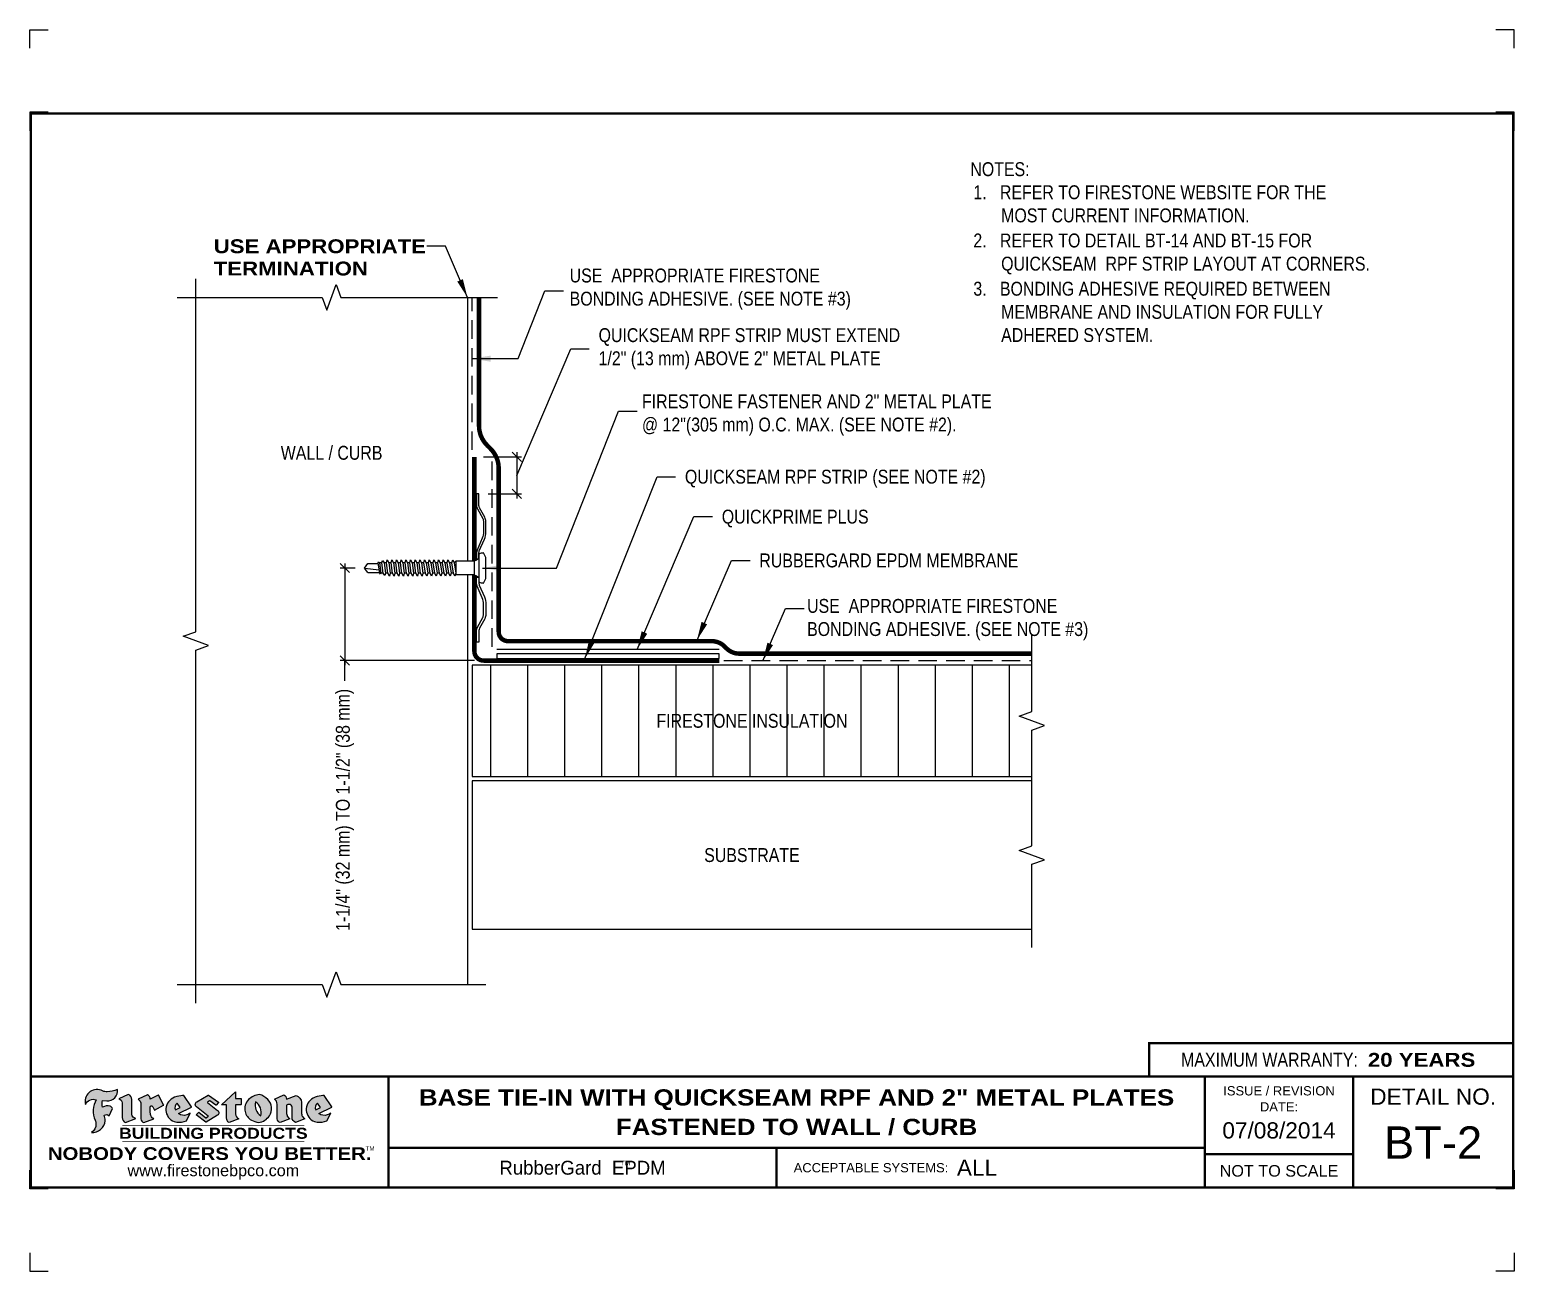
# Model space of a CAD drawing. Header units: inches. Extents: x 123 to 143, y -71.4 to -54.7.
import ezdxf
from ezdxf.enums import TextEntityAlignment as Align

# ---------------------------------------------------------------- set-up
doc = ezdxf.new("R2010")
doc.units = ezdxf.units.IN
doc.header["$MEASUREMENT"] = 0
doc.linetypes.add('HIDDEN', pattern=[0.375, 0.25, -0.125])
doc.layers.get('0').update_dxf_attribs({"linetype": 'CONTINUOUS'})
doc.layers.get('DEFPOINTS').update_dxf_attribs({"linetype": 'CONTINUOUS'})
for name, color, linetype in [('FSBP-ACCESSORY-FIRESTONE', 7, 'CONTINUOUS'), ('FSBP-ADHESIVE', 1, 'HIDDEN'), ('FSBP-ANNO-NOTE', 7, 'CONTINUOUS'), ('FSBP-INSULATION', 7, 'CONTINUOUS'), ('FSBP-MEMBRANE', 7, 'CONTINUOUS'), ('FSBP-SUBSTRATE-GENERIC', 9, 'CONTINUOUS'), ('FSBP-TTLB', 7, 'CONTINUOUS'), ('FSBP-TTLB-BORDER', 7, 'CONTINUOUS'), ('FSBP-TTLB-TEXT', 7, 'CONTINUOUS'), ('FSBP-WALL-CURB', 9, 'CONTINUOUS')]:
    doc.layers.add(name, color=color, linetype=linetype)
doc.styles.add('FSBP_ARIAL', font='arial.ttf')
doc.styles.add('FSBP_ARIAL_BOLD', font='')
doc.styles.add('FSBP_ARIAL_NAR', font='ARIALN.TTF')
doc.styles.add('FSBP_BANKGOTHIC', font='bgothm.ttf')
doc.styles.get('FSBP_ARIAL_BOLD').set_extended_font_data('Arial Black')
doc.linetypes.add('ZIGZAG', pattern='A,0.0001,-0.2,[131,ltypeshp.shx,S=0.2,R=0,X=-0.2,Y=0],-0.4,[131,ltypeshp.shx,S=0.2,R=180,X=0.2,Y=0],-0.2', length=0.8001)
doc.dimstyles.new('FSBP-DIM', dxfattribs={"dimtxt": 0.1875, "dimasz": 0.125, "dimexe": 0.0625, "dimexo": 0.125, "dimgap": 0.125, "dimtad": 0, "dimdec": 0, "dimzin": 1, "dimdsep": 46, "dimlunit": 4, "dimtxsty": 'FSBP_ARIAL_NAR', "dimblk": 'OBLIQUE', "dimcen": 0.09375, "dimdle": 0.0625, "dimclrd": 256, "dimclre": 256, "dimclrt": 256, "dimadec": 0, "dimazin": 0, "dimtfac": 1, "dimtdec": 0, "dimtmove": 1, "dimatfit": 3, "dimfxl": 1, "dimtolj": 1, "dimtzin": 0, "dimlwd": -1, "dimlwe": -1, "dimarcsym": 0})
doc.dimstyles.new('FSBP-LEADER', dxfattribs={"dimtxt": 0.1875, "dimasz": 0.25, "dimexe": 0.0625, "dimexo": 0.125, "dimgap": 0.125, "dimtad": 0, "dimtih": 1, "dimtoh": 1, "dimdec": 4, "dimzin": 0, "dimdsep": 46, "dimlunit": 4, "dimtxsty": 'FSBP_ARIAL_NAR', "dimcen": 0.09375, "dimclrd": 256, "dimclre": 256, "dimclrt": 256, "dimadec": 0, "dimazin": 0, "dimtfac": 1, "dimtdec": 4, "dimtofl": 0, "dimtmove": 0, "dimatfit": 3, "dimfxl": 1, "dimtolj": 1, "dimtzin": 0, "dimlwd": -1, "dimlwe": -1, "dimarcsym": 0})

# ---------------------------------------------------------------- blocks, each defined once
blk = doc.blocks.new('_OBLIQUE')
at = {"color": 0, "linetype": 'ByBlock'}
blk.add_line((-0.5, -0.5), (0.5, 0.5), dxfattribs=at)
blk = doc.blocks.new('*D7')
at = {"layer": 'DEFPOINTS', "color": 0, "transparency": 16777216}
for p in [(127.4933982956297, -61.92940806191343), (127.2304691294004, -63.17940806191343), (129.1025158766978, -63.17940806191343)]:
    blk.add_point(p, dxfattribs=at)
at = {"layer": 'FSBP-ANNO-NOTE', "transparency": 16777216}
for p, q in [((127.2304691294004, -61.86690806191343), (127.2304691294004, -63.24190806191343)), ((127.3683982956297, -61.92940806191343), (127.1679691294004, -61.92940806191343)), ((128.9775158766978, -63.17940806191343), (127.1679691294004, -63.17940806191343)), ((127.2304691294004, -63.4537301969748), (127.2304691294004, -63.17940806191343))]:
    blk.add_line(p, q, dxfattribs=at)
at = {"layer": 'FSBP-ANNO-NOTE', "transparency": 16777216, "xscale": 0.125, "yscale": 0.125, "zscale": 0.125}
for p, rotation in [((127.2304691294004, -61.92940806191343), 90), ((127.2304691294004, -63.17940806191343), 270)]:
    blk.add_blockref('_OBLIQUE', p, dxfattribs=dict(at, rotation=rotation))
at = {"layer": 'FSBP-ANNO-NOTE', "transparency": 16777216, "insert": (127.2304691294004, -65.19467068128584), "char_height": 0.1875, "attachment_point": 5, "rotation": 90, "style": 'FSBP_ARIAL_NAR'}
blk.add_mtext('\\A1;1-1/4" (32 mm) TO 1-1/2" (38 mm)', dxfattribs=at)
blk = doc.blocks.new('*D6')
at = {"layer": 'DEFPOINTS', "color": 0, "transparency": 16777216}
for p in [(128.9775158766978, -60.42940806191341), (129.0387658766978, -60.92940806191344), (129.5514555281754, -60.92940806191344)]:
    blk.add_point(p, dxfattribs=at)
at = {"layer": 'FSBP-ANNO-NOTE', "transparency": 16777216}
for p, q in [((129.5514555281754, -60.67940806191342), (130.2783989655667, -58.97003971298728)), ((130.2783989655667, -58.97003971298728), (130.5283989655667, -58.97003971298728)), ((129.1025158766978, -60.42940806191341), (129.6139555281754, -60.42940806191341)), ((129.5514555281754, -60.36690806191341), (129.5514555281754, -60.99190806191344)), ((129.1637658766978, -60.92940806191344), (129.6139555281754, -60.92940806191344))]:
    blk.add_line(p, q, dxfattribs=at)
at = {"layer": 'FSBP-ANNO-NOTE', "transparency": 16777216, "xscale": 0.125, "yscale": 0.125, "zscale": 0.125}
for p, rotation in [((129.5514555281754, -60.42940806191341), 90), ((129.5514555281754, -60.92940806191344), 270)]:
    blk.add_blockref('_OBLIQUE', p, dxfattribs=dict(at, rotation=rotation))
at = {"layer": 'FSBP-ANNO-NOTE', "transparency": 16777216, "insert": (130.6533989655667, -58.97003971298726), "char_height": 0.1875, "attachment_point": 4, "style": 'FSBP_ARIAL_NAR'}
blk.add_mtext('\\A1;QUICKSEAM RPF STRIP MUST EXTEND\\P1/2" (13 mm) ABOVE 2" METAL PLATE', dxfattribs=at)
blk = doc.blocks.new('TTLB-EPDM_2')
at = {"layer": 'FSBP-TTLB-TEXT'}
h = blk.add_hatch(color=1, dxfattribs=at)
edge = h.paths.add_edge_path()
edge.add_arc((1.037309769669573, -0.1982514792917306), 0.1319107607348553, 264.0410451462098, 370.3106169565175)
edge.add_arc((1.027551646585694, 0.1214293576525799), 0.3273056962876235, 270.05058356628535, 295.23459397187514, ccw=False)
edge.add_arc((1.022801957313345, -0.06680179986895154), 0.1391656561713503, 249.3281275763668, 272.0749124149863, ccw=False)
edge.add_line((0.9736743133014443, -0.1970076156048179), (0.9474927838574558, -0.1852745150568325))
edge.add_arc((0.8939498971398288, -0.3394262635682071), 0.1631857907024099, 70.84590087378872, 194.3325259843273)
edge.add_arc((0.8444260109029493, -0.4259936440910768), 0.1179914261095279, 70.96950098067128, 156.9641407594482, ccw=False)
edge.add_arc((1.153141409296894, -0.4684497516079468), 0.3110405457095052, 150.3231137483159, 203.2084295854517)
edge.add_arc((0.7562495500622943, -0.6412608153899899), 0.1218587156617311, 0.8849157075190988, 24.34668939894999, ccw=False)
edge.add_arc((0.7493781665697374, -0.6475258110744375), 0.1289731377238325, -58.36655102076742, 3.6216782311386737, ccw=False)
edge.add_arc((0.8256699029544474, -0.5792158350996106), 0.1783301886510354, 267.2205474105585, 354.1381621173521)
edge.add_arc((0.7903121048625305, -0.6011409294291745), 0.212787892960859, 0.9996158580669322, 21.00503380861244)
edge.add_arc((1.01880712263941, -0.5666691048185161), 0.05136395668415847, 40.82117713173261, 125.52727787225791, ccw=False)
edge.add_line((1.057676976260041, -0.5330924682126437), (1.102776947655911, -0.4308018311949837))
edge.add_arc((1.040858222524664, -0.4699705673995949), 0.07326744446031509, 32.31675181867256, 66.31481236598174)
edge.add_arc((1.032262518825329, -0.5063316993097662), 0.1102246948011782, 69.8179132332389, 125.254734720681)
edge.add_arc((1.127708877207287, -0.368959353531244), 0.1659710644737306, 164.1569669952081, 196.5811013160487, ccw=False)
edge.add_line((0.9680425188342383, -0.3236487780942383), (1.023615334387159, -0.3294494641845773))
h = blk.add_hatch(color=1, dxfattribs=at)
edge = h.paths.add_edge_path()
edge.add_line((1.275239419159561, -0.6223407783464694), (1.415345367376062, -0.5660418822574371))
edge.add_arc((1.421019305783958, -0.5090099247487757), 0.05731350411836949, 181.9717871001989, 264.31851000495806, ccw=False)
edge.add_line((1.363739737527226, -0.5109819325197265), (1.363412352251203, -0.3102363679013962))
edge.add_arc((1.294263659668751, -0.3103491388303989), 0.06914878453844908, 0.0934405599591014, 72.42834396969012)
edge.add_line((1.315139561173908, -0.2444268274366692), (1.186839444240604, -0.3024209471341379))
edge.add_arc((1.175246268095289, -0.3585110609420917), 0.05727567197445628, -0.017399788185912257, 78.322067691347, ccw=False)
edge.add_line((1.232521937428658, -0.3585284546236807), (1.232574268422297, -0.555126496687123))
edge.add_arc((1.305699496415486, -0.5558575689677219), 0.07312888236350451, 179.4272023230205, 245.3845503102953)
h = blk.add_hatch(color=1, dxfattribs=at)
edge = h.paths.add_edge_path()
edge.add_line((1.792026821926584, -0.3839679064720229), (1.722158956877934, -0.2518542302253621))
edge.add_arc((1.720119655279638, -0.2529327078887852), 0.002306916790721817, 27.87197133405656, 117.3766794470751)
edge.add_line((1.719058846382097, -0.250884159729182), (1.610638460368705, -0.3070279753467702))
edge.add_arc((1.547088841662962, -0.3061026658494403), 0.06355635479880145, 359.165808011073, 425.8793658831422)
edge.add_line((1.573061729235633, -0.2480956029480268), (1.446879247402876, -0.3051325108639702))
edge.add_arc((1.407812067100189, -0.370357133046621), 0.07602957263902092, -3.441403975725109, 59.07992244284969, ccw=False)
edge.add_line((1.483704536400296, -0.3749210150788969), (1.483704536400296, -0.5723838140635706))
edge.add_arc((1.54053746518044, -0.568254406115083), 0.05698275005415228, 184.1557352478595, 255.3066498366543)
edge.add_line((1.526084036778343, -0.6233736605654059), (1.657291340682093, -0.570650514527486))
edge.add_arc((1.688298576827198, -0.5021390388423987), 0.0752015358480571, 207.5160880841914, 245.649226723163, ccw=False)
edge.add_arc((1.721050197024907, -0.4914488168456328), 0.1093332836229113, 179.4823365255141, 204.5537900001094, ccw=False)
edge.add_line((1.611721375809452, -0.4904610114968335), (1.611721375809452, -0.4126404716788983))
edge.add_arc((1.628589765097195, -0.414159299036043), 0.01693662875851176, 28.356188110622725, 174.8549701683585, ccw=False)
edge.add_arc((1.627340435522395, -0.4197189881350504), 0.02111886817708033, 22.216893572439517, 40.10213956426492, ccw=False)
edge.add_line((1.646891420738257, -0.4117336534413738), (1.666638796144639, -0.4549750258192233))
edge.add_arc((1.668737246926742, -0.4540167099035481), 0.002306916790685496, 204.545128184284, 299.6323508190091)
edge.add_line((1.669877862091766, -0.4560219186518992), (1.791128135493295, -0.3870515928837648))
edge.add_line((1.791128135493295, -0.3870515928837648), (1.792026821926584, -0.3839679064720229))
h = blk.add_hatch(color=1, dxfattribs=at)
h.paths.add_polyline_path([(2.063388732080512, -0.2583237030618903, 0.02524281661523788), (2.025024361750752, -0.2610532129309178, 0.1213611957758757), (1.901773912052249, -0.3008158885520373, 0.6151668103976068), (1.93274136141747, -0.6099060679591872, 0.05306812109568645), (1.967936229862175, -0.617865745600497, 0.1150932231766138), (2.099126721549737, -0.5994933789882708), (2.151195569562105, -0.4944891916583316, -0.08755405562188731), (2.104230609512001, -0.5187113292177372, -0.265591761123442), (1.992692314386659, -0.5010701623316862), (2.165347897647223, -0.4141184325909109, 0.4518949533370738), (2.166222728871162, -0.4107679608846269)])
h.paths.add_polyline_path([(2.014217313945437, -0.4188965037300676), (1.951113654018855, -0.4515330109460507, -0.3720533890450154), (1.973177450672722, -0.3607130665457561)], flags=16)
h = blk.add_hatch(color=1, dxfattribs=at)
edge = h.paths.add_edge_path()
edge.add_arc((2.260407392426802, -0.3775796671688782), 0.04152450223225729, 123.20805433950699, 232.2027298779723, ccw=False)
edge.add_line((2.237665217914071, -0.3428366421988329), (2.393535971665983, -0.2540943745380986))
edge.add_arc((2.394677353533142, -0.2560991469722482), 0.002306916790741334, 55.64644466176611, 119.65426054492559, ccw=False)
edge.add_line((2.395979141996861, -0.2541946229174954), (2.531809646140459, -0.3470380726374032))
edge.add_arc((2.530468902927946, -0.3489153772789875), 0.002306916790700397, -42.731101238422525, 54.4661353739603, ccw=False)
edge.add_line((2.532163440279987, -0.3504807552658491), (2.498457913851155, -0.3869673252714421))
edge.add_arc((2.496763376499139, -0.3854019472845934), 0.002306916790672934, 233.7527076894875, 317.26889876138785, ccw=False)
edge.add_line((2.495399362263356, -0.38726241234572), (2.413849913492982, -0.3274738082119626))
edge.add_arc((2.412485899257181, -0.3293342732731342), 0.002306916790720064, 53.75270768979358, 124.4135619297835)
edge.add_line((2.41118211687575, -0.3274311136421062), (2.382933981293377, -0.346782838468144))
edge.add_arc((2.38423776367478, -0.3486859980991606), 0.002306916790694898, 124.4135619293799, 231.8459020253626)
edge.add_line((2.382812599816248, -0.3505000469010184), (2.519899969301207, -0.4581994452042721))
edge.add_arc((2.494247019847682, -0.4908523236374461), 0.04152450223225742, -55.21225898295222, 51.84590202520428, ccw=False)
edge.add_line((2.517938320565804, -0.5249552055672808), (2.364434947484597, -0.6179520922513717))
edge.add_arc((2.36323960192349, -0.6159790200102006), 0.002306916790726996, 233.2955624372927, 301.20872157023314, ccw=False)
edge.add_line((2.361860787187538, -0.6178285429225383), (2.231266621301074, -0.5204709167214361))
edge.add_arc((2.232647938930649, -0.5186232623475259), 0.002306916790697672, 135.5134179846393, 233.21798691998708, ccw=False)
edge.add_line((2.231002150870836, -0.5170067083764565), (2.262839375599356, -0.4845937328397696))
edge.add_arc((2.264485163659225, -0.4862102868108537), 0.002306916790748497, 53.0352839999411, 135.513417985369, ccw=False)
edge.add_line((2.265872365996302, -0.4843670465239001), (2.361834678328762, -0.5565872257804898))
edge.add_arc((2.363221880665761, -0.5547439854936304), 0.002306916790627066, 233.0352840000685, 302.2362632414394)
edge.add_line((2.36445241715569, -0.5566953042850713), (2.39428499383348, -0.5378823484768844))
edge.add_arc((2.393054457343549, -0.5359310296853765), 0.002306916790685166, 302.2362632406177, 412.2027298768422)
edge.add_line((2.394468296066179, -0.5341081404551886), (2.234958295420142, -0.4103916733127022))
h = blk.add_hatch(color=1, dxfattribs=at)
edge = h.paths.add_edge_path()
edge.add_line((2.763460561272041, -0.2072496393923444), (2.763460561272041, -0.2969520779963801))
edge.add_arc((2.765767478062699, -0.2969520779963943), 0.00230691679065842, 179.9999999996471, 269.9999999996471)
edge.add_line((2.765767478062685, -0.2992589947870528), (2.835417693520355, -0.2992589947870528))
edge.add_arc((2.835417693520355, -0.3015659115777538), 0.002306916790701052, 0, 90, ccw=False)
edge.add_line((2.837724610311056, -0.3015659115777538), (2.837724610311056, -0.3790761307453892))
edge.add_arc((2.83541769352037, -0.3790761307453749), 0.002306916790686842, 269.99999999964706, 359.99999999964706, ccw=False)
edge.add_line((2.835417693520355, -0.3813830475360618), (2.765767478062685, -0.3813830475360618))
edge.add_arc((2.765767478062699, -0.3836899643267202), 0.00230691679065842, 90.00000000035294, 180.0000000003529)
edge.add_line((2.763460561272041, -0.3836899643267344), (2.763460561272041, -0.5033995910642801))
edge.add_arc((2.836735953378943, -0.5071368822038516), 0.07337063740681413, 177.0802527808789, 245.3249543133826)
edge.add_line((2.806105814540615, -0.5738080530967267), (2.674529557384915, -0.6226036013049594))
edge.add_arc((2.708610405062069, -0.564298408791804), 0.06753517344606039, 177.0345319916277, 239.6926428024901, ccw=False)
edge.add_line((2.641165668230087, -0.560804539009709), (2.641165668230087, -0.3836899643267344))
edge.add_arc((2.638858751439429, -0.3836899643267202), 0.00230691679065842, 359.9999999996471, 449.999999999647)
edge.add_line((2.638858751439443, -0.3813830475360618), (2.572857950769389, -0.3813830475360618))
edge.add_line((2.572857950769389, -0.3813830475360618), (2.763460561272041, -0.2072496393923444))
h = blk.add_hatch(color=1, dxfattribs=at)
edge = h.paths.add_edge_path(flags=16)
edge.add_arc((2.940363509127394, -0.4847985213681437), 0.1684614578629418, 344.5558804047865, 417.0140046669545)
edge.add_arc((3.194458079644619, -0.3883534532477785), 0.1684614578629414, 164.5558804047864, 237.0140046669546)
edge = h.paths.add_edge_path()
edge.add_arc((3.069375116502199, -0.4399344555144872), 0.1828726885096673, 136.0914512150047, 191.213418978326)
edge.add_arc((3.064939550433406, -0.4318234379590333), 0.1803148804748503, 194.0167254156723, 240.6663730831859)
edge.add_arc((3.098047041778981, -0.3845058757092554), 0.2378525180183701, 239.2975390661776, 264.2889872773176)
edge.add_arc((3.04884478212623, -0.4190232383793012), 0.203760689247156, 277.1986764832036, 326.503572961274)
edge.add_arc((3.077739326803546, -0.4341046616465112), 0.171374865791709, 325.3768876809902, 406.3828327799087)
edge.add_arc((3.011839488065919, -0.4896144380417797), 0.2571945645850002, 44.28462553519766, 73.82901434867304)
edge.add_arc((3.117152499586992, -0.4983433120546693), 0.2579560664039132, 97.50292863483666, 134.1039137579027)
h = blk.add_hatch(color=1, dxfattribs=at)
edge = h.paths.add_edge_path()
edge.add_line((3.322690228557462, -0.5721896537377091), (3.322690228557462, -0.3749210150788969))
edge.add_arc((3.246797759257384, -0.3703571330465745), 0.076029572638996, 356.5585960242387, 419.0799224428129)
edge.add_line((3.285864939560099, -0.3051325108639702), (3.412047421392799, -0.2480956029480268))
edge.add_arc((3.386074533820159, -0.3061026658494941), 0.06355635479883807, 0.3962622833877276, 65.87936588318718, ccw=False)
edge.add_line((3.449629368605429, -0.3056631084210863), (3.580526418688805, -0.2593848434574539))
edge.add_arc((3.555744121700958, -0.3530904070730321), 0.09692726601172152, 2.366977007666776, 75.18615851992018, ccw=False)
edge.add_line((3.652588689330287, -0.3490873311063041), (3.652588689330287, -0.4883770011386872))
edge.add_arc((3.761877549389556, -0.4914934052703811), 0.1093332836229047, 178.3666365323574, 204.5537900000422)
edge.add_arc((3.729125929191727, -0.5021836272670953), 0.07520153584796169, 207.5160880841711, 245.2240541443093)
edge.add_line((3.697611150971852, -0.5704631245385627), (3.572585913552643, -0.6207021253773775))
edge.add_arc((3.59534718600759, -0.5526356419907701), 0.07177131519198746, 180.3328587115751, 251.51018566665869, ccw=False)
edge.add_line((3.523577081955409, -0.5530525936986663), (3.523577081955409, -0.4153032515383615))
edge.add_arc((3.486319529276879, -0.4148773504126441), 0.0372599868942854, 359.3450650296066, 449.0500281941028)
edge.add_arc((3.482769874121713, -0.4419622099033496), 0.06447454900600783, 86.29402372314017, 119.8211331593848)
edge.add_line((3.450707067966732, -0.3860252459975726), (3.450707067966732, -0.4904610114968335))
edge.add_arc((3.560035889182251, -0.491448816845647), 0.1093332836229751, 179.4823365255069, 204.5537900001023)
edge.add_arc((3.527284268984408, -0.5021390388424952), 0.07520153584796385, 207.5160880841699, 245.6492267231416)
edge.add_line((3.496277032839316, -0.570650514527486), (3.365069728935509, -0.6233736605654059))
edge.add_arc((3.37950248606194, -0.5682868177318081), 0.05694615642555727, 183.9298782390169, 255.318496325343, ccw=False)
h = blk.add_hatch(color=1, dxfattribs=at)
h.paths.add_polyline_path([(3.957695472291277, -0.2583237030618903, 0.02524281661523822), (3.919331101961575, -0.2610532129309178, 0.1085638477195505), (3.807890832595604, -0.2939221658134414, 0.6425897848490651), (3.827048101628293, -0.6099060679591872, 0.05306812109569052), (3.862242970072884, -0.617865745600497, 0.1150932231766133), (3.993433461760503, -0.5994933789882708), (4.045502309772871, -0.4944891916583316, -0.08755405562189084), (3.998537349722767, -0.5187113292177372, -0.2655917611234366), (3.886999054597368, -0.5010701623316862), (4.059654637857989, -0.4141184325909109, 0.4518949533370731), (4.060529469081928, -0.4107679608846269)])
h.paths.add_polyline_path([(3.90852405415626, -0.4188965037300676), (3.845420394229677, -0.4515330109460507, -0.3720533890450147), (3.867484190883488, -0.3607130665457561)], flags=16)
at = {"layer": 'DEFPOINTS', "linetype": 'Continuous', "ltscale": 1.75}
for points in [[(-0.015625, 13.88083333333333), (-0.015625, 14.13083333333333), (0.234375, 14.13083333333333)], [(20.01562500000003, 13.88083333333333), (20.01562500000003, 14.13083333333333), (19.76562500000003, 14.13083333333333)], [(-0.015625, -2.380833333333342), (-0.015625, -2.630833333333342), (0.234375, -2.630833333333342)], [(20.01562500000003, -2.380833333333342), (20.01562500000003, -2.630833333333342), (19.76562500000003, -2.630833333333342)]]:
    blk.add_lwpolyline(points, dxfattribs=at)
at = {"layer": 'DEFPOINTS', "color": 1}
for points in [[(0.234375, 13.015625), (-0.015625, 13.015625), (-0.015625, 12.765625)], [(20.015625, 12.765625), (20.015625, 13.015625), (19.765625, 13.015625)], [(0.234375, -1.515625), (-0.015625, -1.515625), (-0.015625, -1.265625)], [(20.015625, -1.265625), (20.015625, -1.515625), (19.765625, -1.515625)]]:
    blk.add_lwpolyline(points, dxfattribs=at)
at = {"layer": 'FSBP-TTLB', "const_width": 0.03125}
blk.add_lwpolyline([(15.09028770518938, 0), (20, 0), (20, 0.4512598240669945), (15.09028770518938, 0.4512598240669945)], close=True, dxfattribs=at)
for points in [[(0, 0), (0, -1.5), (20, -1.5), (20, 0), (0, 0)], [(4.825208527206769, 0), (4.825208527206769, -0.9643749050531198)], [(15.84028770518938, 0), (15.84028770518938, -0.9643749050531198)], [(17.84110496735593, 0), (17.84110496735593, -1.5)], [(20, 0), (20, -1.5)], [(4.825208527206769, -0.9643749050531198), (15.84028770518938, -0.9643749050531198)], [(4.825208527206769, -0.9643749050531198), (4.825208527206769, -1.5)], [(15.84028770518938, -0.9643749050531198), (15.84028770518938, -1.5)], [(15.84028770518938, -1.048740175933006), (17.84110496735593, -1.048740175933006)]]:
    blk.add_lwpolyline(points, dxfattribs=at)
at = {"layer": 'FSBP-TTLB-BORDER', "const_width": 0.03125}
blk.add_lwpolyline([(20, 0), (20, 13), (0, 13), (0, 0)], dxfattribs=at)
at = {"layer": 'FSBP-TTLB-TEXT', "color": 1}
blk.add_line((0.7358432058323388, -0.379822754145593), (0.7358432058323388, -0.379822754145593), dxfattribs=at)
for points in [[(1.023615323725323, -0.3294494630716969, 0.5000510906601082), (1.167090420776901, -0.1746414942047778, -0.1103304102359608), (1.027840608309816, -0.2058762110801382, -0.09957876667165425), (0.9736743133014443, -0.1970076156048179), (0.9474927838574558, -0.1852745150568325, 0.5978159689075124), (0.7358432058323388, -0.379822754145593, -0.3938834584182213), (0.8828996422548698, -0.3144510229727047, 0.2349406564350952), (0.86727108227484, -0.5910237178633082, -0.1027304183841549), (0.8780937320133262, -0.6393788197974146, -0.2772692352614086), (0.8170223912655956, -0.7573362346216896, 0.3985429150902959), (1.003067614090241, -0.5974286950643517, 0.0875124847930418), (0.9889600163401155, -0.5248671157293501, -0.3874031597924062), (1.057676976260041, -0.5330924682126437), (1.102776947655911, -0.4308018311949837, 0.1494423498871741), (1.07029056398062, -0.4028746979725923, 0.2467195073738216), (0.9686394281704906, -0.4163228904100862, -0.1424285161541127), (0.9680425188342383, -0.3236487780942383), (1.023615334387159, -0.3294494641845773)], [(2.166222728871162, -0.4107679608846269), (2.063388732080512, -0.2583237030618903, 0.02524281661523788), (2.025024361750752, -0.2610532129309178, 0.1085638477195265), (1.913584092384895, -0.2939221658134414, 0.6425897848491228), (1.93274136141747, -0.6099060679591872, 0.05306812109568648), (1.967936229862175, -0.617865745600497, 0.1150932231766137), (2.099126721549737, -0.5994933789882708), (2.151195569562105, -0.4944891916583316, -0.0875540556218873), (2.104230609512001, -0.5187113292177372, -0.2655917611234418), (1.992692314386659, -0.5010701623316862), (2.165347897647223, -0.4141184325909109)], [(2.763460561272041, -0.2072496393923444), (2.763460561272041, -0.2969520779963801, 0.4142135623730958), (2.765767478062685, -0.2992589947870528), (2.835417693520355, -0.2992589947870528, -0.414213562373095), (2.837724610311056, -0.3015659115777538), (2.837724610311056, -0.3790761307453892, -0.4142135623730938), (2.835417693520355, -0.3813830475360618), (2.765767478062685, -0.3813830475360618, 0.4142135623730958), (2.763460561272041, -0.3836899643267344), (2.763460561272041, -0.5033995910642801, 0.3068985753588853), (2.806105814540615, -0.5738080530967267), (2.674529557384915, -0.6226036013049594, -0.2804194150632976), (2.641165668230087, -0.560804539009709), (2.641165668230087, -0.3836899643267344, 0.414213562373095), (2.638858751439443, -0.3813830475360618), (2.572857950769389, -0.3813830475360618), (2.763460561272041, -0.2072496393923444)], [(4.060529469081928, -0.4107679608846269), (3.957695472291277, -0.2583237030618903, 0.02524281661523788), (3.919331101961575, -0.2610532129309178, 0.1085638477195265), (3.807890832595604, -0.2939221658134414, 0.6425897848491228), (3.827048101628293, -0.6099060679591872, 0.05306812109568648), (3.862242970072884, -0.617865745600497, 0.1150932231766137), (3.993433461760503, -0.5994933789882708), (4.045502309772871, -0.4944891916583316, -0.0875540556218873), (3.998537349722767, -0.5187113292177372, -0.2655917611234418), (3.886999054597368, -0.5010701623316862), (4.059654637857989, -0.4141184325909109)], [(4.059654637857989, -0.4141184325909109, 0.4518949533370731), (4.060529469081928, -0.4107679608846269, 0.4518949533370731)]]:
    blk.add_lwpolyline(points, format="xyb", dxfattribs=at)
for points in [[(1.275239419159561, -0.6223407783464694), (1.415345367376062, -0.5660418822574371, -0.3756100036733062), (1.363739737527226, -0.5109819325197265), (1.363412352251203, -0.3102363679013962, 0.3265360292958048), (1.315139561173908, -0.2444268274366692), (1.186839444240604, -0.3024209471341379, -0.3557863980845349), (1.232521937428658, -0.3585284546236807), (1.232574268422297, -0.555126496687123, 0.2960110723418457)], [(1.792026821926584, -0.3839679064720229), (1.722158956877934, -0.2518542302253621, 0.4116839150163434), (1.719058846382097, -0.250884159729182), (1.610638460368705, -0.3070279753467702, 0.2996033003794034), (1.573061729235633, -0.2480956029480268), (1.446879247402876, -0.3051325108639702, -0.2797757560995365), (1.483704536400296, -0.3749210150788969), (1.483704536400296, -0.5723838140635706, 0.320828638474519), (1.526084036778343, -0.6233736605654059), (1.657291340682093, -0.570650514527486, -0.1679398621276611), (1.621603752698661, -0.5368819723450571, -0.1098333365370753), (1.611721375809452, -0.4904610114968335), (1.611721375809452, -0.4126404716788983, -0.743334502655012), (1.64349420176768, -0.4061152228778298, -0.07819791644735608), (1.646891420738257, -0.4117336534413738), (1.666638796144639, -0.4549750258192233, 0.4404648714563479), (1.669877862091766, -0.4560219186518992), (1.791128135493295, -0.3870515928837648)], [(1.951113654018855, -0.4515330109460507), (2.014217313945437, -0.4188965037300676), (1.973177450672722, -0.3607130665457561, 0.3720533890450154)], [(2.234958295420142, -0.4103916733127022, -0.5150044486718882), (2.237665217914071, -0.3428366421988329), (2.393535971665983, -0.2540943745380986, -0.2867822934100265), (2.395979141996861, -0.2541946229174954), (2.531809646140459, -0.3470380726374032, -0.4515027974650387), (2.532163440279987, -0.3504807552658491), (2.498457913851155, -0.3869673252714421, -0.3814439164929681), (2.495399362263356, -0.38726241234572), (2.413849913492982, -0.3274738082119626, 0.3184718635035665), (2.41118211687575, -0.3274311136421062), (2.382933981293377, -0.346782838468144, 0.5064094529656681), (2.382812599816248, -0.3505000469010184), (2.519899969301207, -0.4581994452042721, -0.5043597839115849), (2.517938320565804, -0.5249552055672808), (2.364434947484597, -0.6179520922513717, -0.3053163970316367), (2.361860787187538, -0.6178285429225383), (2.231266621301074, -0.5204709167214361, -0.4541703869768119), (2.231002150870836, -0.5170067083764565), (2.262839375599356, -0.4845937328397696, -0.3762644290664977), (2.265872365996302, -0.4843670465239001), (2.361834678328762, -0.5565872257804898, 0.3114700032088108), (2.36445241715569, -0.5566953042850713), (2.39428499383348, -0.5378823484768844, 0.520381097387146), (2.394468296066179, -0.5341081404551886)], [(2.937624918725987, -0.3131105398334029, 0.2452625673097023), (2.889993533867141, -0.4754966266250307, 0.2064059665179019), (2.976604338974084, -0.5890186876871866, 0.1094800500670344), (3.074378098474654, -0.6211778035979165, 0.2185147641853038), (3.218764944843201, -0.5314757029352819, 0.3689489483072479), (3.195959963110113, -0.3100352223135445, 0.1296305888694145), (3.0834694040758, -0.242595816912754, 0.1610736375384317)], [(3.10274193015772, -0.5296595419651595, 0.3271311138286319), (3.032079658614293, -0.3434924326507627, 0.3271311138286322)], [(3.322690228557462, -0.5721896537377091), (3.322690228557462, -0.3749210150788969, 0.2797757560995341), (3.285864939560099, -0.3051325108639702), (3.412047421392799, -0.2480956029480268, -0.2937618496109166), (3.449629368605429, -0.3056631084210863), (3.580526418688805, -0.2593848434574539, -0.3288760160581939), (3.652588689330287, -0.3490873311063041), (3.652588689330287, -0.4883770011386872, 0.114762897203527), (3.662431105063263, -0.536926560769686, 0.166032965990522), (3.697611150971852, -0.5704631245385627), (3.572585913552643, -0.6207021253773775, -0.3209557512194564), (3.523577081955409, -0.5530525936986663), (3.523577081955409, -0.4153032515383615, 0.4127061514896111), (3.48693727661589, -0.3776224848030694, 0.1473421876160361), (3.450707067966732, -0.3860252459975726), (3.450707067966732, -0.4904610114968335, 0.1098333365370753), (3.460589444855941, -0.5368819723450855, 0.1679398621276611), (3.496277032839316, -0.570650514527486), (3.365069728935509, -0.6233736605654059, -0.3219729545308964), (3.322690228557462, -0.5721896537377091, 29.1476284739)], [(3.845420394229677, -0.4515330109460507), (3.90852405415626, -0.4188965037300676), (3.867484190883488, -0.3607130665457561, 0.3720533890450154)]]:
    blk.add_lwpolyline(points, format="xyb", close=True, dxfattribs=at)
at = {"layer": 'FSBP-TTLB-TEXT'}
for points, const_width in [([(1.233926579809207, -0.6584455781731435), (3.691229482685259, -0.6584455781731577)], 0.0078125), ([(1.233926579809207, -0.8761560960495984), (3.691229482685259, -0.8761560960495842)], 0.0078125), ([(10.06152282927678, -0.9643749050531198), (10.06152282927678, -1.5)], 0.03125)]:
    blk.add_lwpolyline(points, dxfattribs=dict(at, const_width=const_width))
at = {"layer": 'FSBP-TTLB-TEXT', "color": 1}
for centre, start, end in [((1.789987520328282, -0.3850463841354355), 299.6323508193319, 27.87197133380463), ((2.164310260790558, -0.412058050385383), 296.7304547840455, 34.00233684987403)]:
    blk.add_arc(centre, 0.00230691679068068, start, end, dxfattribs=at)
at = {"layer": 'FSBP-TTLB-TEXT', "style": 'FSBP_ARIAL_NAR'}
blk.add_text('MAXIMUM WARRANTY:', height=0.1875, dxfattribs=at).set_placement((17.90516569312837, 0.2256299120335257), align=Align.MIDDLE_RIGHT)
at = {"layer": 'FSBP-TTLB-TEXT'}
for s, height, style, p in [('ISSUE / REVISION', 0.125, 'FSBP_ARIAL', (16.84069633627263, -0.1938496373466023)), ('DETAIL NO.', 0.21875, 'FSBP_ARIAL', (18.92055248367797, -0.2724398367368792)), ('DATE:', 0.125, 'FSBP_ARIAL', (16.84069633627263, -0.409973105348854)), ('www.firestonebpco.com', 0.15625, 'FSBP_ARIAL', (2.462578031247233, -1.268657306740124)), ('RubberGard  EPDM', 0.1875, 'FSBP_BANKGOTHIC', (7.443365678241776, -1.23218745252656)), ('TM', 0.0625, 'FSBP_BANKGOTHIC', (8.023397742165457, -1.169706269210366)), ('NOT TO SCALE', 0.15625, 'FSBP_ARIAL', (16.84069633627263, -1.274370087966503))]:
    blk.add_text(s, height=height, dxfattribs=dict(at, style=style)).set_placement(p, align=Align.MIDDLE_CENTER)
at = {"layer": 'FSBP-TTLB-TEXT', "lineweight": 18, "style": 'FSBP_ARIAL_BOLD'}
blk.add_text('BUILDING PRODUCTS', height=0.1484375, dxfattribs=at).set_placement((2.462578031247233, -0.7673008371113639), align=Align.MIDDLE_CENTER)
at = {"layer": 'FSBP-TTLB-TEXT', "color": 1}
for s, height, style, p in [('NOBODY COVERS YOU BETTER.', 0.171875, 'FSBP_ARIAL_BOLD', (2.412604263603384, -1.041650450587369)), ('TM', 0.0625, 'FSBP_BANKGOTHIC', (4.576671173373001, -0.9725745042934193))]:
    blk.add_text(s, height=height, dxfattribs=dict(at, style=style)).set_placement(p, align=Align.MIDDLE_CENTER)
at = {"layer": 'FSBP-TTLB-TEXT', "style": 'FSBP_ARIAL'}
blk.add_text('ACCEPTABLE SYSTEMS:', height=0.125, dxfattribs=at).set_placement((10.29281281591562, -1.23218745252656), align=Align.MIDDLE_LEFT)
at = {"layer": 'FSBP-TTLB-TEXT'}
for tag, height, style, p in [('MAXIMUM_WARRANTY', 0.1875, 'FSBP_ARIAL_BOLD', (18.03987100774941, 0.2240244307510579)), ('ACCPT_SYSTEMS', 0.21875, 'FSBP_ARIAL', (12.49438170418193, -1.23218745252656))]:
    blk.add_attdef(tag, text='', height=height, dxfattribs=dict(at, style=style)).set_placement(p, align=Align.MIDDLE_LEFT)
for tag, height, style, p in [('DETAIL_DESCP_LINE_1', 0.21875, 'FSBP_ARIAL_BOLD', (10.33118450231211, -0.2831249841755152)), ('DETAIL_DESCP_LINE_2', 0.21875, 'FSBP_ARIAL_BOLD', (10.33118450231211, -0.6812499208775904)), ('ISSUE_REV_DATE', 0.21875, 'FSBP_ARIAL', (16.84069633627263, -0.7282559425942452)), ('DETAIL_NUMBER', 0.4375, 'FSBP_ARIAL', (18.91941590748775, -0.8931630692489421))]:
    blk.add_attdef(tag, text='', height=height, dxfattribs=dict(at, style=style)).set_placement(p, align=Align.MIDDLE_CENTER)
blk = doc.blocks.new('FSBP_AP_FASTENER_02')
at = {"layer": 'FSBP-ACCESSORY-FIRESTONE'}
for p, q in [((-0.125, 0), (-0.09375, -0.0625)), ((0.09375, -0.0625), (0.125, 0)), ((-0.09375, -0.0625), (-0.09375, -0.3125)), ((-0.09375, -0.0625), (0.09375, -0.0625)), ((0.09375, -0.0625), (0.09375, -0.3125)), ((-0.09375, -0.3125), (-0.0703125, -0.3325892857142776)), ((-0.0703125, -0.3641565527315151), (-0.0703125, -0.3957238197487527)), ((0.0703125, -0.3440672670172376), (0.0703125, -0.3756345340344751)), ((-0.0703125, -0.4272910867660471), (-0.0703125, -0.4588583537832847)), ((-0.0703125, -0.4904256208005222), (-0.0703125, -0.5219928878178166)), ((-0.0703125, -0.5535601548350542), (-0.0703125, -0.5851274218523486)), ((0.0703125, -0.4072018010517695), (0.0703125, -0.4387690680690071)), ((0.0703125, -0.4703363350862446), (0.0703125, -0.501903602103539)), ((0.0703125, -0.5334708691207766), (0.0703125, -0.5650381361380141)), ((0.0703125, -0.5966054031553085), (0.0703125, -0.6281726701725461)), ((-0.0703125, -0.6166946888695861), (-0.0703125, -0.6482619558868237)), ((-0.0703125, -0.6798292229041181), (-0.0703125, -0.7113964899213556)), ((-0.0703125, -0.7429637569385932), (-0.0703125, -0.7745310239558876)), ((0.0703125, -0.6597399371897836), (0.0703125, -0.691307204207078)), ((0.0703125, -0.7228744712243156), (0.0703125, -0.7544417382415531)), ((0.0703125, -0.7860090052588475), (0.0703125, -0.8175762722760851)), ((-0.0703125, -0.8060982909731251), (-0.0703125, -0.8376655579903627)), ((-0.0703125, -0.8692328250076571), (-0.0703125, -0.9008000920248946)), ((-0.0703125, -0.9323673590421322), (-0.0703125, -0.9639346260594266)), ((-0.0703125, -0.9955018930766641), (-0.0703125, -1.027069160093902)), ((0.0703125, -0.8491435392933226), (0.0703125, -0.880710806310617)), ((0.0703125, -0.9122780733278546), (0.0703125, -0.943845340345149)), ((0.0703125, -0.9754126073623866), (0.0703125, -1.006979874379624)), ((-0.0703125, -1.058636427111196), (-0.0703125, -1.090203694128434)), ((-0.0703125, -1.121770961145671), (-0.0703125, -1.153338228162966)), ((-0.0703125, -1.184905495180203), (-0.0703125, -1.216472762197441)), ((0.0703125, -1.038547141396919), (0.0703125, -1.070114408414156)), ((0.0703125, -1.101681675431394), (0.0703125, -1.133248942448688)), ((0.0703125, -1.164816209465926), (0.0703125, -1.196383476483163)), ((-0.0703125, -1.248040029214735), (-0.0703125, -1.279607296231973)), ((-0.0703125, -1.31117456324921), (-0.0703125, -1.342741830266505)), ((-0.0625, -1.498492581068092), (-0.0625, -1.35740939234654)), ((0, -1.545367581068092), (0.02460623630037162, -1.344965644303613)), ((0.0625, -1.498492581068092), (0.0625, -1.339552249489429)), ((0.0703125, -1.227950743500458), (0.0703125, -1.259518010517695)), ((0.0703125, -1.291085277534933), (0.0703125, -1.322652544552227)), ((0, -1.545367581068092), (-0.06250000000002842, -1.498492581068092)), ((0.0625, -1.498492581068092), (0, -1.545367581068092))]:
    blk.add_line(p, q, dxfattribs=at)
blk.add_lwpolyline([(0.1875, 0, 0.1250000000000271), (0.203125, 0.0625), (0.140625, 0.09375), (-0.140625, 0.09375), (-0.203125, 0.0625, 0.1250000000000271), (-0.1875, 0)], format="xyb", close=True, dxfattribs=at)
for points in [[(-0.109375, -0.3539532763657576), (-0.0703125, -0.3325892857142776), (0.0703125, -0.3125), (0.109375, -0.3227032763657576), (0.0703125, -0.3440672670172376), (-0.0703125, -0.3641565527315151)], [(-0.109375, -0.4170878104002895), (-0.0703125, -0.3957238197487527), (0.0703125, -0.3756345340344751), (0.109375, -0.3858378104002895), (0.0703125, -0.4072018010517695), (-0.0703125, -0.4272910867660471)], [(-0.109375, -0.4802223444347646), (-0.0703125, -0.4588583537832847), (0.0703125, -0.4387690680690071), (0.109375, -0.4489723444347646), (0.0703125, -0.4703363350862446), (-0.0703125, -0.4904256208005222)], [(-0.109375, -0.5433568784692966), (-0.0703125, -0.5219928878178166), (0.0703125, -0.501903602103539), (0.109375, -0.5121068784692966), (0.0703125, -0.5334708691207766), (-0.0703125, -0.5535601548350542)], [(-0.109375, -0.6064914125038285), (-0.0703125, -0.5851274218523486), (0.0703125, -0.5650381361380141), (0.109375, -0.5752414125038285), (0.0703125, -0.5966054031553085), (-0.0703125, -0.6166946888695861)], [(-0.109375, -0.6696259465383037), (-0.0703125, -0.6482619558868237), (0.0703125, -0.6281726701725461), (0.109375, -0.6383759465383037), (0.0703125, -0.6597399371897836), (-0.0703125, -0.6798292229041181)], [(-0.109375, -0.7327604805728356), (-0.0703125, -0.7113964899213556), (0.0703125, -0.691307204207078), (0.109375, -0.7015104805728356), (0.0703125, -0.7228744712243156), (-0.0703125, -0.7429637569385932)], [(-0.109375, -0.7958950146073676), (-0.0703125, -0.7745310239558876), (0.0703125, -0.7544417382415531), (0.109375, -0.7646450146073676), (0.0703125, -0.7860090052588475), (-0.0703125, -0.8060982909731251)], [(-0.109375, -0.8590295486418427), (-0.0703125, -0.8376655579903627), (0.0703125, -0.8175762722760851), (0.109375, -0.8277795486418427), (0.0703125, -0.8491435392933226), (-0.0703125, -0.8692328250076571)], [(-0.109375, -0.9221640826763746), (-0.0703125, -0.9008000920248946), (0.0703125, -0.880710806310617), (0.109375, -0.8909140826763746), (0.0703125, -0.9122780733278546), (-0.0703125, -0.9323673590421322)], [(-0.109375, -0.9852986167109066), (-0.0703125, -0.9639346260594266), (0.0703125, -0.943845340345149), (0.109375, -0.9540486167109066), (0.0703125, -0.9754126073623866), (-0.0703125, -0.9955018930766641)], [(-0.109375, -1.048433150745382), (-0.0703125, -1.027069160093902), (0.0703125, -1.006979874379624), (0.109375, -1.017183150745382), (0.0703125, -1.038547141396919), (-0.0703125, -1.058636427111196)], [(-0.109375, -1.111567684779914), (-0.0703125, -1.090203694128434), (0.0703125, -1.070114408414156), (0.109375, -1.080317684779914), (0.0703125, -1.101681675431394), (-0.0703125, -1.121770961145671)], [(-0.109375, -1.174702218814446), (-0.0703125, -1.153338228162966), (0.0703125, -1.133248942448688), (0.109375, -1.143452218814446), (0.0703125, -1.164816209465926), (-0.0703125, -1.184905495180203)], [(-0.109375, -1.237836752848978), (-0.0703125, -1.216472762197441), (0.0703125, -1.196383476483163), (0.109375, -1.206586752848978), (0.0703125, -1.227950743500458), (-0.0703125, -1.248040029214735)], [(-0.099609375, -1.29957619759773), (-0.0703125, -1.279607296231973), (0.0703125, -1.259518010517695), (0.099609375, -1.271116376169175), (0.0703125, -1.291085277534933), (-0.0703125, -1.31117456324921)], [(-0.0849609375, -1.352726280949355), (-0.0703125, -1.342741830266505), (0.0703125, -1.322652544552227), (0.0849609375, -1.328451727377967), (0.0703125, -1.338436178060817), (-0.0703125, -1.358525463775095)]]:
    blk.add_lwpolyline(points, close=True, dxfattribs=at)
blk.add_lwpolyline([(-0.09375, -0.3125), (0.09375, -0.3125)], dxfattribs=at)
blk = doc.blocks.new('FSBP_AP_FASTENER_W_2inPLATE_2')
blk.add_line((-0.125, 0.03125), (0.125, 0.03125))
at = {"layer": 'FSBP-ACCESSORY-FIRESTONE'}
for p, q in [((-0.125, 0), (-0.109375, 0)), ((0.125, 0), (0.109375, 0))]:
    blk.add_line(p, q, dxfattribs=at)
for points in [[(-1, 0), (-0.8440621258972669, 0, 0.125489241710454), (-0.7991697386460146, 0.01144729003925704), (-0.6692681354566616, 0.08230270996074296, -0.1254892417105026), (-0.6243757482053525, 0.09375), (-0.4888144254886129, 0.09375, -0.1015700823222099), (-0.4026445789244235, 0.07606297531646078), (-0.24285132786963, 0.007580153435810644, 0.1015700823222143), (-0.2059213936278184, 0), (-0.125, 0), (-0.125, 0.03125), (-0.2059213936278184, 0.03125, -0.1015700823222341), (-0.230541349789064, 0.03630343562389271), (-0.3903346008438575, 0.1047862575045144, 0.1015700823222067), (-0.4888144254886129, 0.125), (-0.6243757482053525, 0.125, 0.1254892417105185), (-0.6842322645404693, 0.109736946614305), (-0.8141338677297654, 0.0388815266928475, -0.1254892417104541), (-0.8440621258972669, 0.03125), (-1, 0.03125)], [(1, 0), (0.8440621258972669, 0, -0.125489241710454), (0.7991697386460146, 0.01144729003925704), (0.6692681354566616, 0.08230270996074296, 0.1254892417105026), (0.6243757482053525, 0.09375), (0.4888144254886129, 0.09375, 0.1015700823222099), (0.4026445789244235, 0.07606297531646078), (0.24285132786963, 0.007580153435810644, -0.1015700823222143), (0.2059213936278184, 0), (0.125, 0), (0.125, 0.03125), (0.2059213936278184, 0.03125, 0.1015700823222341), (0.230541349789064, 0.03630343562389271), (0.3903346008438575, 0.1047862575045144, -0.1015700823222067), (0.4888144254886129, 0.125), (0.6243757482053525, 0.125, -0.1254892417105185), (0.6842322645404693, 0.109736946614305), (0.8141338677297654, 0.0388815266928475, 0.1254892417104541), (0.8440621258972669, 0.03125), (1, 0.03125)]]:
    blk.add_lwpolyline(points, format="xyb", close=True, dxfattribs=at)
blk.add_blockref('FSBP_AP_FASTENER_02', (0, 0.03125), dxfattribs=at)

msp = doc.modelspace()

# ---------------------------------------------------------------- hatches: boundary and pattern name
at = {"layer": 'FSBP-INSULATION'}
h = msp.add_hatch(dxfattribs=at)
h.set_pattern_fill('LINE', color=256, scale=4, angle=90, style=0)
h.set_pattern_definition([(90, (-18.30194025085848, -87.16779119789122), (-0.5, 3.061515884555943e-17), [])])
h.paths.add_polyline_path([(136.4996357120651, -64.74190806191346), (136.499635712065, -63.99190806191346), (136.3279183733491, -63.92940806191346), (136.499635712065, -63.86690806191346), (136.499635712065, -63.24190806191346), (128.9462658766978, -63.24190806191346), (128.9462658766978, -64.74190806191346)])
h.paths.add_polyline_path([(131.3856064048862, -64.13736125086298), (134.0602951838766, -64.13736125086298), (134.0602951838766, -63.84632697391892), (131.3856064048862, -63.84632697391892)], flags=24)

# ---------------------------------------------------------------- linework, layer by layer
at = {"layer": 'FSBP-ADHESIVE', "linetype": 'HIDDEN'}
for p, q in [((128.9462658766978, -60.33565806191349), (128.9462658766978, -58.27596751835277)), ((129.2122581209112, -60.49190806191341), (129.2122581209113, -63.02565806191343)), ((132.3436663358485, -63.17940806191343), (136.4996357120651, -63.17940806191346))]:
    msp.add_line(p, q, dxfattribs=at)
at = {"layer": 'FSBP-ADHESIVE', "linetype": 'ZIGZAG', "ltscale": 0.17}
msp.add_line((129.2811663358484, -63.02565806191343), (132.2811663358485, -63.02565806191343), dxfattribs=at)
at = {"layer": 'FSBP-INSULATION', "linetype": 'Continuous'}
msp.add_lwpolyline([(136.4996357120651, -64.74190806191346), (136.499635712065, -64.11690806191346), (136.671353050781, -64.05440806191346), (136.3279183733491, -63.92940806191346), (136.499635712065, -63.86690806191346), (136.499635712065, -62.83565806191343)], dxfattribs=at)
at = {"layer": 'FSBP-INSULATION'}
msp.add_lwpolyline([(136.499635712065, -63.24190806191346), (128.9462658766978, -63.24190806191346), (128.9462658766978, -64.74190806191346), (136.4996357120651, -64.74190806191346)], dxfattribs=at)
at = {"layer": 'FSBP-MEMBRANE', "const_width": 0.06}
msp.add_lwpolyline([(136.499635712065, -63.08565806191343), (132.5540947264417, -63.08565806191343, -0.1989123673796589), (132.3773180311451, -63.01243475721007), (132.3543896405518, -62.98950636661679, 0.1989123673796604), (132.1776129452552, -62.91628306191343), (129.4310081209113, -62.91628306191343, -0.4142135623730951), (129.3060081209113, -62.79128306191343), (129.3060081209113, -60.58473814780335, 0.198912367379654), (129.1961731638562, -60.31957310485838), (129.1498508337529, -60.27325077475503, -0.1989123673796564), (129.0400158766978, -60.00808573181006), (129.0400158766978, -58.27596751835277)], format="xyb", dxfattribs=at)
at = {"layer": 'FSBP-MEMBRANE', "linetype": 'Continuous', "const_width": 0.06}
msp.add_lwpolyline([(128.9775158766978, -61.83565806191343), (128.9775158766978, -60.42940806191341)], dxfattribs=at)
msp.add_lwpolyline([(132.2811663358485, -63.17940806191343), (129.1025158766978, -63.17940806191343, -0.4142135623730951), (128.9775158766978, -63.05440806191343), (128.9775158766978, -62.02315806191343)], format="xyb", dxfattribs=at)
at = {"layer": 'FSBP-MEMBRANE'}
msp.add_lwpolyline([(129.2811663358484, -63.14940806191343), (132.2811663358485, -63.14940806191343), (132.2811663358485, -63.08940806191343), (129.2811663358484, -63.08940806191343)], close=True, dxfattribs=at)
at = {"layer": 'FSBP-SUBSTRATE-GENERIC'}
for points in [[(136.4996357120651, -64.80440806191346), (128.9462658766978, -64.80440806191346), (128.9462658766978, -66.80440806191346), (136.4996357120651, -66.80440806191346)], [(136.4996357120651, -67.05440806191346), (136.499635712065, -65.92940806191346), (136.671353050781, -65.86690806191346), (136.3279183733491, -65.74190806191346), (136.499635712065, -65.67940806191346), (136.4996357120651, -64.74190806191346)]]:
    msp.add_lwpolyline(points, dxfattribs=at)
at = {"layer": 'FSBP-WALL-CURB'}
for p, q in [((128.8837658766978, -58.27596751835277), (128.8837658766978, -61.83565806191343)), ((128.8837658766978, -62.02315806191343), (128.8837658766978, -67.55219909766411))]:
    msp.add_line(p, q, dxfattribs=at)
for points in [[(125.2184555387255, -67.80219909766411), (125.2184555387255, -63.03908330800844), (125.3901728774414, -62.97658330800844), (125.0467382000096, -62.85158330800844), (125.2184555387255, -62.78908330800844), (125.2184555387255, -58.02596751835277)], [(124.9684555387255, -58.27596751835277), (126.9261107077116, -58.27596751835277), (126.9886107077116, -58.44768485706869), (127.1136107077116, -58.10425017963688), (127.1761107077116, -58.27596751835277), (129.2900158766978, -58.27596751835277)], [(124.9684555387255, -67.55219909766411), (126.9261107077116, -67.55219909766411), (126.9886107077116, -67.72391643638001), (127.1136107077116, -67.38048175894819), (127.1761107077116, -67.55219909766411), (129.1337658766978, -67.55219909766411)]]:
    msp.add_lwpolyline(points, dxfattribs=at)

# ---------------------------------------------------------------- block references
at = {"ltscale": 1.75}
msp.add_blockref('TTLB-EPDM_2', (122.9932976324748, -68.79291064502628), dxfattribs=at).add_auto_attribs({'DETAIL_DESCP_LINE_1': 'BASE TIE-IN WITH QUICKSEAM RPF AND 2" METAL PLATES', 'DETAIL_DESCP_LINE_2': 'FASTENED TO WALL / CURB', 'ACCPT_SYSTEMS': 'ALL', 'ISSUE_REV_DATE': '07/08/2014', 'DETAIL_NUMBER': 'BT-2', 'MAXIMUM_WARRANTY': '20 YEARS'})
at = {"layer": 'FSBP-ACCESSORY-FIRESTONE', "rotation": 270}
msp.add_blockref('FSBP_AP_FASTENER_W_2inPLATE_2', (129.0075158766978, -61.92940806191346), dxfattribs=at)

# ---------------------------------------------------------------- texts
at = {"layer": 'FSBP-ANNO-NOTE'}
for s, style, p in [('NOTES:', 'FSBP_ARIAL_NAR', (135.6691265890601, -56.54522807372688)), ('USE APPROPRIATE', 'FSBP_ARIAL_BOLD', (125.4602172002763, -57.58581373628009)), ('TERMINATION', 'FSBP_ARIAL_BOLD', (125.4602172002763, -57.88659498628009)), ('QUICKSEAM RPF STRIP (SEE NOTE #2)', 'FSBP_ARIAL_NAR', (131.8180647917938, -60.6966901880447)), ('QUICKPRIME PLUS', 'FSBP_ARIAL_NAR', (132.3156713596966, -61.23577820492677)), ('RUBBERGARD EPDM MEMBRANE', 'FSBP_ARIAL_NAR', (132.8225183043898, -61.82705205636573))]:
    msp.add_text(s, height=0.1875, dxfattribs=dict(at, style=style)).set_placement(p, align=Align.MIDDLE_LEFT)
at = {"layer": 'FSBP-ANNO-NOTE', "style": 'FSBP_ARIAL_NAR'}
for s, p in [('WALL / CURB', (127.0511107077116, -60.37403329723871)), ('FIRESTONE INSULATION', (132.7229507943814, -63.99190806191346)), ('SUBSTRATE', (132.7229507943814, -65.80440806191346))]:
    msp.add_text(s, height=0.1875, dxfattribs=at).set_placement(p, align=Align.MIDDLE_CENTER)
at = {"layer": 'FSBP-ANNO-NOTE', "char_height": 0.1875, "attachment_point": 1, "style": 'FSBP_ARIAL_NAR'}
for s, width, gutter_width, heights, insert in [('\\pi-0.375,l0.375,t0.1875,0.375;1.   REFER TO FIRESTONE WEBSITE FOR THE                MOST CURRENT INFORMATION.\\P{\\H0.083333x;\\P\\ptz;}2.   REFER TO DETAIL BT-14 AND BT-15 FOR    QUICKSEAM  RPF STRIP LAYOUT AT CORNERS.\\P{\\H0.083333x;\\P\\pt0.375;}3.   BONDING ADHESIVE REQUIRED BETWEEN MEMBRANE AND INSULATION FOR FULLY ADHERED SYSTEM.', 5.757284844875358, 25.61258359297398, [2.679518921958478], (135.7101341851445, -56.76297667673293)), ('\\pt0.375;USE  APPROPRIATE FIRESTONE BONDING ADHESIVE. (SEE NOTE #3)', 4.01171875, 23.08110225731588, [0.6171875000000018], (130.2630798278993, -57.88682062089157)), ('\\pt0.375;FIRESTONE FASTENER AND 2" METAL PLATE\\P@ 12"(305 mm) O.C. MAX. (SEE NOTE #2).', 5.034989043046977, 23.08110225731588, [0.6547358378710033], (131.2387293237958, -59.5863609504583)), ('\\pt0.375;USE  APPROPRIATE FIRESTONE BONDING ADHESIVE. (SEE NOTE #3)', 3.906586627211652, 23.08110225731588, [0.7456163264329749], (133.4667686196196, -62.34705739321999))]:
    msp.add_mtext_dynamic_manual_height_columns(s, width=width, gutter_width=gutter_width, heights=heights, dxfattribs=dict(at, insert=insert))

# ---------------------------------------------------------------- dimensions: what is measured, and where the dimension line sits
at = {"layer": 'FSBP-ANNO-NOTE'}
dim = msp.add_linear_dim(base=(129.5514555281754, -60.92940806191344), p1=(128.9775158766978, -60.42940806191341), p2=(129.0387658766978, -60.92940806191344), angle=90, text='QUICKSEAM RPF STRIP MUST EXTEND\\P1/2" (13 mm) ABOVE 2" METAL PLATE', dimstyle='FSBP-DIM', override={"dimtih": 1, "dimtoh": 1}, dxfattribs=at)
dim.commit()
dim.dimension.update_dxf_attribs({"geometry": '*D6', "text_midpoint": (130.6533989655667, -58.97003971298726), "dimtype": 160})
dim = msp.add_linear_dim(base=(127.2304691294004, -63.17940806191343), p1=(127.4933982956297, -61.92940806191343), p2=(129.1025158766978, -63.17940806191343), angle=90, text='1-1/4" (32 mm) TO 1-1/2" (38 mm)', dimstyle='FSBP-DIM', dxfattribs=at)
dim.commit()
dim.dimension.update_dxf_attribs({"geometry": '*D7', "text_midpoint": (127.2304691294004, -65.19467068128584), "dimtype": 160})

# ---------------------------------------------------------------- leaders
for points in [[(128.8837658766978, -58.27596751835277), (128.5866888308846, -57.58581373628009), (128.3366888308846, -57.58581373628009)], [(128.9462658766978, -59.10312617889825), (129.5665672813392, -59.10312617889825), (129.9293347589379, -58.18758978914721), (130.1793347589379, -58.18758978914721)], [(129.0864892780934, -61.92940806191343), (130.0841897695142, -61.92940806191343), (130.9237848990581, -59.81047529858074), (131.1737848990581, -59.81047529858074)], [(130.4700745633945, -63.15227955583664), (131.4430647917938, -60.6966901880447), (131.6930647917938, -60.6966901880447)], [(131.1738325037996, -63.02962884739166), (131.9406713596966, -61.23577820492673), (132.1906713596966, -61.23577820492673)], [(131.981381190216, -62.90180159490266), (132.4475183043898, -61.82705205636574), (132.6975183043898, -61.82705205636574)], [(132.8704581636214, -63.18308802655621), (133.1754922517578, -62.4744488618836), (133.4254922517578, -62.4744488618836)]]:
    msp.add_leader(points, dimstyle='FSBP-LEADER', dxfattribs=at)

doc.saveas('drawing.dxf')
